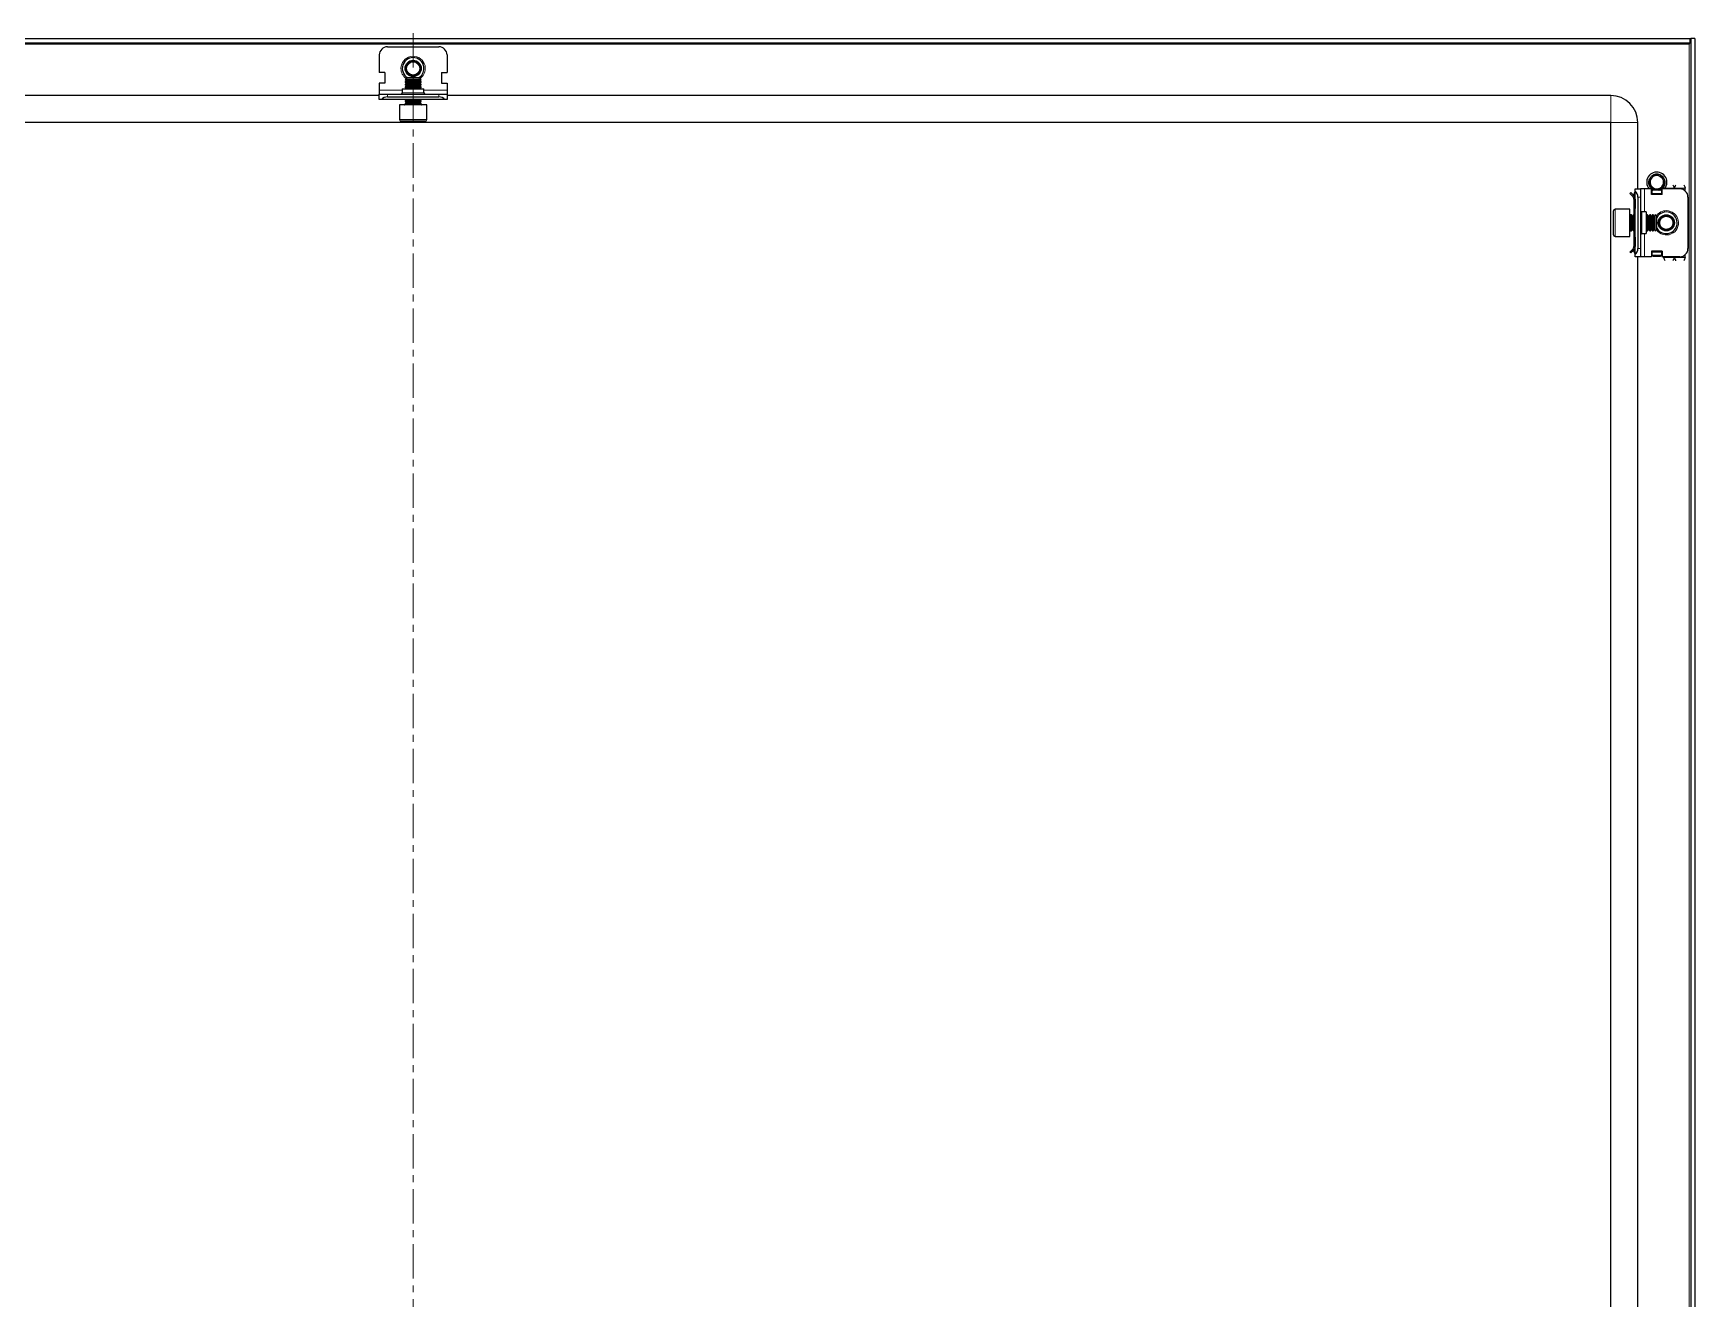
# Model space of a CAD drawing. Header units: millimetres. Extents: x -470 to 1925, y -869 to 1304.
# Drawn here: x 1311 to 1924, y 741 to 1208 of the extents above; entities that cross this region are included whole.
import ezdxf

# ---------------------------------------------------------------- set-up
doc = ezdxf.new("R2010")
doc.units = ezdxf.units.MM
doc.linetypes.add('CENTERX2', pattern=[20.32, 12.7, -2.54, 2.54, -2.54])
doc.layers.add('FORMAT', color=7, linetype='Continuous')

msp = doc.modelspace()

# ---------------------------------------------------------------- linework, layer by layer
at = {"color": 7, "linetype": 'Continuous', "lineweight": 25}
for p, q in [((979.94, 1205.83), (1922.54, 1205.83)), ((979.94, 1204.33), (1922.54, 1204.33)), ((1441.74, 1202.83), (1460.74, 1202.83)), ((1922.38, 1204.33), (1922.14, 1203.73)), ((1922.54, 1204.33), (1922.54, 1205.83)), ((1922.74, 1205.83), (1922.74, -755.17)), ((1924.24, 1205.83), (1922.74, 1205.83)), ((1924.24, 1205.83), (1924.24, -755.17)), ((1438.74, 1199.83), (1438.74, 1193.33)), ((1463.74, 1199.83), (1463.74, 1193.33)), ((1440.74, 1193.33), (1438.74, 1193.33)), ((1440.74, 1193.33), (1440.74, 1189.33)), ((1448.79, 1191.33), (1448.24, 1190.78)), ((1448.24, 1190.78), (1448.24, 1190.72)), ((1454.24, 1190.78), (1448.24, 1190.78)), ((1448.24, 1190.72), (1448.79, 1190.33)), ((1448.71, 1190.72), (1448.24, 1190.72)), ((1448.79, 1190.33), (1448.24, 1189.94)), ((1448.24, 1189.94), (1448.24, 1189.72)), ((1448.71, 1189.94), (1448.24, 1189.94)), ((1448.24, 1189.72), (1448.79, 1189.33)), ((1448.71, 1189.72), (1448.24, 1189.72)), ((1454.24, 1190.72), (1448.71, 1190.72)), ((1454.24, 1189.94), (1448.71, 1189.94)), ((1454.24, 1189.72), (1448.71, 1189.72)), ((1453.68, 1191.33), (1448.79, 1191.33)), ((1449.18, 1190.33), (1448.79, 1190.33)), ((1453.68, 1190.33), (1449.18, 1190.33)), ((1454.24, 1190.78), (1453.68, 1191.33)), ((1453.68, 1190.33), (1454.24, 1190.72)), ((1454.24, 1189.94), (1453.68, 1190.33)), ((1453.68, 1189.33), (1454.24, 1189.72)), ((1454.24, 1190.72), (1454.24, 1190.78)), ((1454.24, 1189.72), (1454.24, 1189.94)), ((1461.74, 1193.33), (1463.74, 1193.33)), ((1461.74, 1193.33), (1461.74, 1189.33)), ((1438.74, 1184.83), (1009.24, 1184.83)), ((1438.74, 1189.33), (1438.74, 1186.83)), ((1440.74, 1189.33), (1438.74, 1189.33)), ((1438.74, 1186.83), (1438.74, 1185.33)), ((1438.74, 1183.33), (1438.74, 1185.33)), ((1438.74, 1185.33), (1441.74, 1185.33)), ((1441.74, 1185.33), (1460.74, 1185.33)), ((1441.74, 1184.33), (1460.74, 1184.33)), ((1447.24, 1187.33), (1447.24, 1185.83)), ((1447.24, 1187.33), (1455.24, 1187.33)), ((1448.79, 1189.33), (1448.24, 1188.94)), ((1448.24, 1188.94), (1448.24, 1188.72)), ((1448.71, 1188.94), (1448.24, 1188.94)), ((1448.24, 1188.72), (1448.79, 1188.33)), ((1448.71, 1188.72), (1448.24, 1188.72)), ((1448.79, 1188.33), (1448.24, 1187.94)), ((1448.24, 1187.94), (1448.24, 1187.72)), ((1448.71, 1187.94), (1448.24, 1187.94)), ((1448.24, 1187.72), (1448.79, 1187.33)), ((1448.71, 1187.72), (1448.24, 1187.72)), ((1454.24, 1188.94), (1448.71, 1188.94)), ((1454.24, 1188.72), (1448.71, 1188.72)), ((1454.24, 1187.94), (1448.71, 1187.94)), ((1454.24, 1187.72), (1448.71, 1187.72)), ((1449.18, 1189.33), (1448.79, 1189.33)), ((1449.18, 1188.33), (1448.79, 1188.33)), ((1453.68, 1189.33), (1449.18, 1189.33)), ((1453.68, 1188.33), (1449.18, 1188.33)), ((1454.24, 1188.94), (1453.68, 1189.33)), ((1453.68, 1188.33), (1454.24, 1188.72)), ((1454.24, 1187.94), (1453.68, 1188.33)), ((1453.68, 1187.33), (1454.24, 1187.72)), ((1454.24, 1188.72), (1454.24, 1188.94)), ((1454.24, 1187.72), (1454.24, 1187.94)), ((1455.24, 1185.83), (1455.24, 1187.33)), ((1460.74, 1185.33), (1463.74, 1185.33)), ((1461.74, 1189.33), (1463.74, 1189.33)), ((1463.74, 1189.33), (1463.74, 1186.83)), ((1463.74, 1186.83), (1463.74, 1185.33)), ((1463.74, 1185.33), (1463.74, 1183.33)), ((1893.24, 1184.83), (1463.74, 1184.83)), ((1439.5, 1183.33), (1438.74, 1183.33)), ((1462.97, 1183.33), (1439.5, 1183.33)), ((1446.24, 1181.33), (1446.24, 1175.93)), ((1456.24, 1181.33), (1446.24, 1181.33)), ((1448.79, 1183.33), (1448.24, 1182.94)), ((1448.24, 1182.94), (1448.24, 1182.72)), ((1448.71, 1182.94), (1448.24, 1182.94)), ((1448.24, 1182.72), (1448.79, 1182.33)), ((1448.71, 1182.72), (1448.24, 1182.72)), ((1448.79, 1182.33), (1448.24, 1181.94)), ((1448.24, 1181.94), (1448.24, 1181.58)), ((1448.71, 1181.94), (1448.24, 1181.94)), ((1454.24, 1182.94), (1448.71, 1182.94)), ((1454.24, 1182.72), (1448.71, 1182.72)), ((1454.24, 1181.94), (1448.71, 1181.94)), ((1449.18, 1182.33), (1448.79, 1182.33)), ((1453.68, 1182.33), (1449.18, 1182.33)), ((1454.24, 1182.94), (1453.68, 1183.33)), ((1453.68, 1182.33), (1454.24, 1182.72)), ((1454.24, 1181.94), (1453.68, 1182.33)), ((1454.24, 1182.72), (1454.24, 1182.94)), ((1454.24, 1181.58), (1454.24, 1181.94)), ((1456.24, 1175.93), (1456.24, 1181.33)), ((1463.74, 1183.33), (1462.97, 1183.33)), ((1893.24, 1174.83), (1009.24, 1174.83)), ((1455.64, 1175.33), (1446.84, 1175.33)), ((1893.24, -724.17), (1893.24, 1174.83)), ((1903.24, 1150.33), (1903.24, 1174.83)), ((1907.24, 1152.92), (1907.27, 1153.18)), ((1907.24, 1152.72), (1907.26, 1152.96)), ((1907.24, 1152.92), (1907.24, 1152.87)), ((1907.25, 1153.13), (1907.25, 1153.08)), ((1907.28, 1153.34), (1907.27, 1153.29)), ((1907.32, 1153.53), (1907.31, 1153.49)), ((1907.32, 1153.53), (1907.4, 1153.77)), ((1907.37, 1153.72), (1907.36, 1153.68)), ((1908.03, 1154.86), (1908, 1154.83)), ((1908.16, 1155), (1908.32, 1155.13)), ((1908.3, 1155.12), (1908.27, 1155.09)), ((1908.62, 1155.35), (1908.82, 1155.47)), ((1908.79, 1155.46), (1908.75, 1155.43)), ((1908.79, 1155.39), (1908.75, 1155.43)), ((1908.79, 1155.46), (1909.02, 1155.54)), ((1908.97, 1155.55), (1908.93, 1155.53)), ((1909.17, 1155.63), (1909.12, 1155.61)), ((1909.36, 1155.7), (1909.31, 1155.68)), ((1909.55, 1155.75), (1909.5, 1155.74)), ((1910.44, 1155.82), (1909.69, 1155.75)), ((1911.93, 1155.31), (1911.89, 1155.33)), ((1912.1, 1155.18), (1912.06, 1155.21)), ((1912.26, 1155.05), (1912.22, 1155.08)), ((1912.4, 1154.91), (1912.37, 1154.94)), ((1912.4, 1154.91), (1912.52, 1154.78)), ((1912.51, 1154.79), (1912.5, 1154.81)), ((1912.53, 1153.7), (1912.7, 1153.29)), ((1900.68, 1148.97), (1900.32, 1148.62)), ((1901.3, 1147.64), (1900.32, 1148.62)), ((1901.65, 1147.99), (1900.68, 1148.97)), ((1901.3, 1147.64), (1901.65, 1147.99)), ((1901.74, 1148.33), (1901.74, 1147.94)), ((1902.03, 1149.04), (1902.24, 1149.24)), ((1902.24, 1150.33), (1904.24, 1150.33)), ((1902.24, 1149.57), (1902.24, 1150.33)), ((1902.24, 1126.09), (1902.24, 1149.57)), ((1903.24, 1147.33), (1903.24, 1128.33)), ((1904.24, 1150.33), (1904.24, 1147.33)), ((1905.74, 1150.33), (1904.24, 1150.33)), ((1904.24, 1147.33), (1904.24, 1128.33)), ((1908.24, 1150.33), (1905.74, 1150.33)), ((1907.24, 1152.72), (1907.24, 1152.67)), ((1907.25, 1152.52), (1907.26, 1152.47)), ((1907.28, 1152.33), (1907.29, 1152.28)), ((1907.32, 1152.15), (1907.33, 1152.1)), ((1907.37, 1151.97), (1907.38, 1151.92)), ((1907.42, 1151.79), (1907.43, 1151.78)), ((1908.01, 1150.82), (1908.04, 1150.79)), ((1908.15, 1150.68), (1908.18, 1150.65)), ((1908.24, 1148.33), (1908.24, 1150.33)), ((1908.49, 1149.51), (1908.24, 1149.66)), ((1912.24, 1148.33), (1908.24, 1148.33)), ((1908.3, 1150.54), (1908.33, 1150.51)), ((1908.46, 1150.42), (1908.5, 1150.39)), ((1908.49, 1149.95), (1908.83, 1150.19)), ((1908.99, 1149.95), (1908.49, 1149.6)), ((1908.49, 1149.6), (1908.49, 1149.95)), ((1908.49, 1148.68), (1908.49, 1149.6)), ((1908.49, 1148.33), (1908.49, 1148.68)), ((1908.63, 1150.3), (1908.67, 1150.27)), ((1908.81, 1150.19), (1908.81, 1150.3)), ((1908.81, 1150.19), (1908.85, 1150.17)), ((1908.99, 1149.95), (1909.39, 1149.95)), ((1909.16, 1150.03), (1909.21, 1150.01)), ((1909.34, 1149.97), (1909.38, 1149.95)), ((1909.52, 1149.92), (1909.56, 1149.91)), ((1910.69, 1149.87), (1910.51, 1149.84)), ((1910.84, 1149.89), (1910.88, 1149.9)), ((1911.08, 1149.95), (1911.49, 1149.95)), ((1911.99, 1149.6), (1911.49, 1149.95)), ((1911.58, 1150.24), (1911.99, 1149.95)), ((1911.99, 1149.95), (1911.99, 1149.6)), ((1911.99, 1149.6), (1911.99, 1148.68)), ((1911.99, 1148.68), (1911.99, 1148.33)), ((1912.24, 1149.66), (1912.04, 1149.54)), ((1912.04, 1149.54), (1912.04, 1148.33)), ((1912.24, 1148.33), (1912.24, 1150.33)), ((1918.74, 1150.33), (1912.24, 1150.33)), ((1912.51, 1150.86), (1912.34, 1150.74)), ((1913.01, 1151.71), (1912.91, 1151.53)), ((1913.02, 1151.71), (1912.92, 1151.53)), ((1913.07, 1151.85), (1913.09, 1151.89)), ((1913.13, 1152.03), (1913.14, 1152.08)), ((1913.23, 1152.63), (1913.17, 1152.32)), ((1913.18, 1152.22), (1913.19, 1152.27)), ((1913.21, 1152.43), (1913.22, 1152.48)), ((1913.23, 1152.63), (1913.24, 1152.68)), ((1913.24, 1152.83), (1913.24, 1152.83)), ((1920.74, 1149.57), (1920.74, 1150.58)), ((1921.74, 1147.33), (1921.74, 1128.33)), ((1894.24, 1133.43), (1894.24, 1142.23)), ((1900.24, 1142.83), (1894.84, 1142.83)), ((1900.24, 1132.83), (1900.24, 1142.83)), ((1900.85, 1140.83), (1900.49, 1140.83)), ((1901.24, 1140.28), (1900.85, 1140.83)), ((1900.85, 1140.36), (1900.85, 1140.83)), ((1901.63, 1140.83), (1901.24, 1140.28)), ((1901.85, 1140.83), (1901.63, 1140.83)), ((1901.63, 1140.36), (1901.63, 1140.83)), ((1901.74, 1146.58), (1902.24, 1146.58)), ((1901.74, 1146.58), (1901.74, 1143.08)), ((1902.24, 1143.08), (1901.74, 1143.08)), ((1901.74, 1143.08), (1901.74, 1140.83)), ((1902.24, 1140.28), (1901.85, 1140.83)), ((1901.85, 1140.36), (1901.85, 1140.83)), ((1902.24, 1146.58), (1902.24, 1143.08)), ((1906.24, 1141.83), (1904.74, 1141.83)), ((1906.24, 1141.83), (1906.24, 1133.83)), ((1906.63, 1140.83), (1906.24, 1140.28)), ((1906.85, 1140.83), (1906.63, 1140.83)), ((1906.63, 1140.36), (1906.63, 1140.83)), ((1907.24, 1140.28), (1906.85, 1140.83)), ((1906.85, 1140.36), (1906.85, 1140.83)), ((1907.63, 1140.83), (1907.24, 1140.28)), ((1907.85, 1140.83), (1907.63, 1140.83)), ((1907.63, 1140.36), (1907.63, 1140.83)), ((1908.24, 1140.28), (1907.85, 1140.83)), ((1907.85, 1140.36), (1907.85, 1140.83)), ((1908.63, 1140.83), (1908.24, 1140.28)), ((1908.85, 1140.83), (1908.63, 1140.83)), ((1908.63, 1140.36), (1908.63, 1140.83)), ((1909.24, 1140.28), (1908.85, 1140.83)), ((1908.85, 1140.36), (1908.85, 1140.83)), ((1909.63, 1140.83), (1909.24, 1140.28)), ((1909.68, 1140.83), (1909.63, 1140.83)), ((1909.63, 1140.36), (1909.63, 1140.83)), ((1910.24, 1140.28), (1909.68, 1140.83)), ((1909.68, 1134.83), (1909.68, 1140.83)), ((1900.49, 1134.83), (1900.85, 1134.83)), ((1900.85, 1134.83), (1900.85, 1140.36)), ((1900.85, 1134.83), (1901.24, 1135.38)), ((1901.24, 1139.89), (1901.24, 1140.28)), ((1901.24, 1135.38), (1901.24, 1139.89)), ((1901.24, 1135.38), (1901.63, 1134.83)), ((1901.63, 1134.83), (1901.63, 1140.36)), ((1901.63, 1134.83), (1901.85, 1134.83)), ((1901.74, 1134.83), (1901.74, 1132.58)), ((1901.85, 1134.83), (1901.85, 1140.36)), ((1901.85, 1134.83), (1902.24, 1135.38)), ((1906.24, 1135.38), (1906.63, 1134.83)), ((1906.63, 1134.83), (1906.63, 1140.36)), ((1906.63, 1134.83), (1906.85, 1134.83)), ((1906.85, 1134.83), (1906.85, 1140.36)), ((1906.85, 1134.83), (1907.24, 1135.38)), ((1907.24, 1139.89), (1907.24, 1140.28)), ((1907.24, 1135.38), (1907.24, 1139.89)), ((1907.24, 1135.38), (1907.63, 1134.83)), ((1907.63, 1134.83), (1907.63, 1140.36)), ((1907.63, 1134.83), (1907.85, 1134.83)), ((1907.85, 1134.83), (1907.85, 1140.36)), ((1907.85, 1134.83), (1908.24, 1135.38)), ((1908.24, 1139.89), (1908.24, 1140.28)), ((1908.24, 1135.38), (1908.24, 1139.89)), ((1908.24, 1135.38), (1908.63, 1134.83)), ((1908.63, 1134.83), (1908.63, 1140.36)), ((1908.63, 1134.83), (1908.85, 1134.83)), ((1908.85, 1134.83), (1908.85, 1140.36)), ((1908.85, 1134.83), (1909.24, 1135.38)), ((1909.24, 1139.89), (1909.24, 1140.28)), ((1909.24, 1135.38), (1909.24, 1139.89)), ((1909.24, 1135.38), (1909.63, 1134.83)), ((1909.63, 1134.83), (1909.63, 1140.36)), ((1909.63, 1134.83), (1909.68, 1134.83)), ((1909.68, 1134.83), (1910.24, 1135.38)), ((1910.24, 1135.38), (1910.24, 1140.28)), ((1894.84, 1132.83), (1900.24, 1132.83)), ((1901.74, 1132.58), (1902.24, 1132.58)), ((1901.74, 1132.58), (1901.74, 1129.08)), ((1901.74, 1129.08), (1902.24, 1129.08)), ((1902.24, 1132.58), (1902.24, 1129.08)), ((1904.24, 1128.33), (1904.24, 1125.33)), ((1904.74, 1133.83), (1906.24, 1133.83)), ((1901.3, 1128.02), (1900.32, 1127.04)), ((1900.68, 1126.69), (1900.32, 1127.04)), ((1901.65, 1127.67), (1900.68, 1126.69)), ((1901.3, 1128.02), (1901.65, 1127.67)), ((1901.74, 1127.33), (1901.74, 1127.79)), ((1902.24, 1126.42), (1902.03, 1126.62)), ((1902.24, 1125.33), (1902.24, 1126.09)), ((1904.24, 1125.33), (1902.24, 1125.33)), ((1903.24, 550.33), (1903.24, 1125.33)), ((1905.74, 1125.33), (1904.24, 1125.33)), ((1908.24, 1125.33), (1905.74, 1125.33)), ((1912.24, 1127.33), (1908.24, 1127.33)), ((1908.24, 1127.33), (1908.24, 1125.33)), ((1908.49, 1126.98), (1908.49, 1127.33)), ((1908.49, 1126.06), (1908.49, 1126.98)), ((1908.49, 1126.06), (1908.99, 1125.71)), ((1908.49, 1125.71), (1908.49, 1126.06)), ((1908.99, 1125.36), (1908.49, 1125.71)), ((1911.49, 1125.71), (1908.99, 1125.71)), ((1908.99, 1125.71), (1908.99, 1125.36)), ((1911.49, 1125.36), (1908.99, 1125.36)), ((1911.49, 1125.71), (1911.99, 1126.06)), ((1911.49, 1125.36), (1911.49, 1125.71)), ((1911.99, 1125.71), (1911.49, 1125.36)), ((1911.99, 1127.33), (1911.99, 1126.98)), ((1911.99, 1126.98), (1911.99, 1126.06)), ((1911.99, 1126.06), (1911.99, 1125.71)), ((1912.04, 1127.33), (1912.04, 1125.45)), ((1912.04, 1125.45), (1912.24, 1125.45)), ((1912.24, 1127.33), (1912.24, 1125.33)), ((1918.74, 1125.33), (1912.24, 1125.33)), ((1912.74, 1125.08), (1912.74, 1125.33)), ((1920.74, 1125.08), (1920.74, 1126.09))]:
    msp.add_line(p, q, dxfattribs=at)
at = {"color": 8, "linetype": 'Continuous', "lineweight": 18}
for p, q in [((980.34, 1203.73), (1922.14, 1203.73)), ((1922.14, 1203.73), (1922.14, -753.07)), ((1438.74, 1186.83), (1447.24, 1186.83)), ((1441.74, 1185.33), (1441.74, 1184.33)), ((1447.24, 1185.83), (1455.24, 1185.83)), ((1455.24, 1186.83), (1463.74, 1186.83)), ((1460.74, 1184.33), (1460.74, 1185.33)), ((1893.24, 1174.83), (1893.24, 1184.83)), ((1448.24, 1181.58), (1452.86, 1181.58)), ((1452.86, 1181.58), (1454.24, 1181.58)), ((1446.24, 1175.93), (1456.24, 1175.93)), ((1893.24, 1174.83), (1903.24, 1174.83)), ((1902.24, 1148.33), (1901.74, 1148.33)), ((1902.24, 1148.83), (1902.03, 1149.04)), ((1904.24, 1147.33), (1903.24, 1147.33)), ((1905.74, 1150.33), (1905.74, 1141.83)), ((1911.99, 1148.68), (1908.49, 1148.68)), ((1913.24, 1150.58), (1916.74, 1150.58)), ((1920.74, 1150.58), (1916.74, 1150.58)), ((1894.84, 1142.83), (1894.84, 1132.83)), ((1900.49, 1140.83), (1900.49, 1136.21)), ((1904.74, 1141.83), (1904.74, 1133.83)), ((1900.49, 1136.21), (1900.49, 1134.83)), ((1903.24, 1128.33), (1904.24, 1128.33)), ((1905.74, 1133.83), (1905.74, 1125.33)), ((1902.24, 1127.33), (1901.74, 1127.33)), ((1902.24, 1126.83), (1902.03, 1126.62)), ((1908.49, 1126.98), (1911.99, 1126.98)), ((1916.74, 1125.08), (1912.74, 1125.08)), ((1920.74, 1125.08), (1916.74, 1125.08))]:
    msp.add_line(p, q, dxfattribs=at)
at = {"color": 7, "linetype": 'Continuous', "lineweight": 25}
for centre, radius in [((1451.24, 1194.83), 3), ((1451.24, 1194.83), 2.76), ((1451.24, 1194.83), 2.45), ((1913.74, 1137.83), 3), ((1913.74, 1137.83), 2.76), ((1913.74, 1137.83), 2.45)]:
    msp.add_circle(centre, radius, dxfattribs=at)
for centre, radius, start, end in [((1441.74, 1199.83), 3, 90, 180), ((1460.74, 1199.83), 3, 0, 90), ((1451.24, 1194.83), 4, 0, 241.04498), ((1451.24, 1194.83), 4, 298.95502, 0), ((1441.74, 1181.33), 3, 90, 138.18969), ((1446.74, 1185.83), 0.5, 270, 0), ((1455.74, 1185.83), 0.5, 180, 270), ((1460.74, 1181.33), 3, 41.81031, 90), ((1893.24, 1174.83), 10, 0, 90), ((1447.99, 1181.58), 0.25, 270, 0), ((1454.49, 1181.58), 0.25, 180, 270), ((1446.84, 1175.93), 0.6, 180, 270), ((1455.64, 1175.93), 0.6, 270, 0), ((1910.24, 1152.83), 3.75, 0, 221.81031), ((1910.24, 1152.83), 2.5, 168.59442, 228.59442), ((1910.24, 1152.83), 2.5, 108.59442, 168.59442), ((1910.24, 1152.83), 2.5, 75.88813, 108.59442), ((1910.24, 1152.83), 3, 59.92857, 86.21929), ((1910.24, 1152.83), 3, 360, 40.74374), ((1910.24, 1152.83), 2.5, 348.59442, 10.51652), ((1902.74, 1148.33), 1, 135, 180), ((1900.24, 1147.33), 3, 360, 48.18969), ((1910.24, 1152.83), 2.5, 228.59442, 288.59442), ((1910.24, 1152.83), 2.5, 288.59442, 348.59442), ((1910.24, 1152.83), 3.75, 318.18969, 0), ((1918.74, 1147.33), 3, 360, 90), ((1894.84, 1142.23), 0.6, 90, 180), ((1900.49, 1141.08), 0.25, 180, 270), ((1904.74, 1142.33), 0.5, 180, 270), ((1913.74, 1137.83), 4, 270, 151.04498), ((1900.49, 1134.58), 0.25, 90, 180), ((1913.74, 1137.83), 4, 208.95502, 270), ((1894.84, 1133.43), 0.6, 180, 270), ((1900.24, 1128.33), 3, 311.81031, 360), ((1904.74, 1133.33), 0.5, 90, 180), ((1918.74, 1128.33), 3, 270, 360), ((1902.74, 1127.33), 1, 180, 225)]:
    msp.add_arc(centre, radius, start, end, dxfattribs=at)
at = {"color": 8, "linetype": 'Continuous', "lineweight": 18}
for centre, start, end in [((1451.24, 1194.83), 305.46217, 180), ((1451.24, 1194.83), 180, 234.53783), ((1913.74, 1137.83), 215.46217, 90), ((1913.74, 1137.83), 90, 144.53783)]:
    msp.add_arc(centre, 4.5, start, end, dxfattribs=at)
at = {"color": 7, "linetype": 'Continuous', "lineweight": 25}
msp.add_open_spline([(1922.14, 1203.73), (1922.17, 1203.81), (1922.24, 1203.97), (1922.34, 1204.16), (1922.44, 1204.3), (1922.51, 1204.32), (1922.54, 1204.33)], degree=3, dxfattribs=at)
for points, knots in [([(1922.74, 1205.83), (1922.73, 1205.65), (1922.7, 1205.29), (1922.62, 1204.91), (1922.54, 1204.72), (1922.54, 1204.71)], [0, 0, 0, 0, 0.48755, 0.97507, 1, 1, 1, 1]), ([(1907.24, 1152.92), (1907.27, 1152.94), (1907.33, 1152.97), (1907.43, 1152.99), (1907.52, 1153), (1907.57, 1152.99), (1907.59, 1152.99)], [0, 0, 0, 0, 0.2937792, 0.5589816, 0.8184942, 1, 1, 1, 1]), ([(1907.46, 1152.9), (1907.45, 1152.9), (1907.4, 1152.91), (1907.32, 1152.9), (1907.27, 1152.88), (1907.24, 1152.87)], [0, 0, 0, 0, 0.236131, 0.613435, 1, 1, 1, 1]), ([(1907.25, 1153.13), (1907.29, 1153.14), (1907.35, 1153.17), (1907.45, 1153.18), (1907.54, 1153.18), (1907.62, 1153.16), (1907.68, 1153.14), (1907.7, 1153.12), (1907.7, 1153.12)], [0, 0, 0, 0, 0.227908, 0.430276, 0.627707, 0.816134, 0.99284, 1, 1, 1, 1]), ([(1907.63, 1153.03), (1907.63, 1153.03), (1907.59, 1153.06), (1907.52, 1153.08), (1907.43, 1153.1), (1907.34, 1153.1), (1907.28, 1153.09), (1907.25, 1153.08)], [0, 0, 0, 0, 0.050156, 0.304513, 0.55888, 0.776903, 1, 1, 1, 1]), ([(1907.72, 1153.15), (1907.69, 1153.17), (1907.64, 1153.21), (1907.55, 1153.25), (1907.46, 1153.28), (1907.36, 1153.29), (1907.3, 1153.29), (1907.27, 1153.29)], [0, 0, 0, 0, 0.19243, 0.403622, 0.614801, 0.805152, 1, 1, 1, 1]), ([(1907.28, 1153.34), (1907.32, 1153.34), (1907.38, 1153.36), (1907.48, 1153.36), (1907.57, 1153.35), (1907.64, 1153.32), (1907.71, 1153.28), (1907.74, 1153.25), (1907.76, 1153.23)], [0, 0, 0, 0, 0.205811, 0.38496, 0.558827, 0.724121, 0.878934, 1, 1, 1, 1]), ([(1907.74, 1153.28), (1907.72, 1153.3), (1907.68, 1153.35), (1907.6, 1153.41), (1907.51, 1153.45), (1907.41, 1153.48), (1907.35, 1153.49), (1907.31, 1153.49)], [0, 0, 0, 0, 0.183111, 0.381533, 0.579913, 0.787111, 1, 1, 1, 1]), ([(1907.32, 1153.53), (1907.36, 1153.54), (1907.42, 1153.55), (1907.52, 1153.53), (1907.6, 1153.51), (1907.67, 1153.47), (1907.73, 1153.42), (1907.76, 1153.38), (1907.77, 1153.36)], [0, 0, 0, 0, 0.207037, 0.38272, 0.55212, 0.712365, 0.86221, 1, 1, 1, 1]), ([(1907.78, 1153.37), (1907.77, 1153.39), (1907.75, 1153.43), (1907.69, 1153.5), (1907.62, 1153.57), (1907.54, 1153.62), (1907.45, 1153.66), (1907.39, 1153.67), (1907.36, 1153.68)], [0, 0, 0, 0, 0.112687, 0.266978, 0.464332, 0.661607, 0.829157, 1, 1, 1, 1]), ([(1907.37, 1153.66), (1907.37, 1153.68), (1907.39, 1153.8), (1907.44, 1153.9), (1907.48, 1153.98)], [0, 0, 0, 0, 0.218168, 1, 1, 1, 1]), ([(1907.37, 1153.72), (1907.4, 1153.72), (1907.46, 1153.72), (1907.55, 1153.7), (1907.62, 1153.66), (1907.68, 1153.61), (1907.74, 1153.56), (1907.77, 1153.49), (1907.8, 1153.45), (1907.8, 1153.42), (1907.8, 1153.42)], [0, 0, 0, 0, 0.159812, 0.318711, 0.470648, 0.614013, 0.748131, 0.873387, 0.991083, 1, 1, 1, 1]), ([(1907.79, 1153.32), (1907.78, 1153.3), (1907.76, 1153.22), (1907.71, 1153.12), (1907.64, 1153.03), (1907.57, 1152.97), (1907.5, 1152.92), (1907.45, 1152.89), (1907.41, 1152.87), (1907.4, 1152.87)], [0, 0, 0, 0, 0.1251657, 0.3367685, 0.4886747, 0.6403706, 0.7919615, 0.9435026, 1, 1, 1, 1]), ([(1907.4, 1152.87), (1907.41, 1152.8), (1907.42, 1152.4), (1907.6, 1151.73), (1907.97, 1151.26), (1908.14, 1151.03)], [0, 0, 0, 0, 0.108003, 0.585763, 1, 1, 1, 1]), ([(1908.78, 1155.38), (1908.7, 1155.33), (1908.35, 1155.1), (1907.86, 1154.6), (1907.64, 1154.04), (1907.54, 1153.8)], [0, 0, 0, 0, 0.128781, 0.613629, 1, 1, 1, 1]), ([(1907.54, 1153.8), (1907.54, 1153.8), (1907.57, 1153.79), (1907.62, 1153.76), (1907.69, 1153.71), (1907.73, 1153.66), (1907.77, 1153.58), (1907.8, 1153.48), (1907.8, 1153.38), (1907.79, 1153.33), (1907.79, 1153.32)], [0, 0, 0, 0, 0.022761, 0.192243, 0.346896, 0.477535, 0.588677, 0.783334, 0.968624, 1, 1, 1, 1]), ([(1907.81, 1153.4), (1907.8, 1153.43), (1907.79, 1153.49), (1907.75, 1153.58), (1907.7, 1153.65), (1907.64, 1153.72), (1907.59, 1153.77), (1907.55, 1153.79), (1907.54, 1153.8)], [0, 0, 0, 0, 0.182737, 0.363423, 0.543947, 0.724373, 0.904747, 1, 1, 1, 1]), ([(1909.44, 1155.2), (1909.43, 1155.2), (1909.38, 1155.18), (1909.3, 1155.17), (1909.21, 1155.17), (1909.12, 1155.18), (1909.03, 1155.21), (1908.95, 1155.24), (1908.87, 1155.29), (1908.81, 1155.34), (1908.79, 1155.37), (1908.78, 1155.38)], [0, 0, 0, 0, 0.04296, 0.1733, 0.274263, 0.401081, 0.527716, 0.654259, 0.780759, 0.936852, 1, 1, 1, 1]), ([(1908.79, 1155.46), (1908.82, 1155.44), (1908.88, 1155.4), (1908.95, 1155.33), (1908.99, 1155.27), (1909.01, 1155.23), (1909.01, 1155.22)], [0, 0, 0, 0, 0.319514, 0.608493, 0.891527, 1, 1, 1, 1]), ([(1909.08, 1155.19), (1909.08, 1155.19), (1909.08, 1155.23), (1909.07, 1155.3), (1909.04, 1155.39), (1908.99, 1155.47), (1908.95, 1155.51), (1908.93, 1155.53)], [0, 0, 0, 0, 0.00279, 0.269575, 0.536371, 0.765499, 1, 1, 1, 1]), ([(1908.97, 1155.55), (1909, 1155.53), (1909.06, 1155.49), (1909.12, 1155.41), (1909.16, 1155.33), (1909.19, 1155.25), (1909.19, 1155.2), (1909.19, 1155.17)], [0, 0, 0, 0, 0.234253, 0.442787, 0.646465, 0.841043, 1, 1, 1, 1]), ([(1909.23, 1155.17), (1909.23, 1155.2), (1909.24, 1155.26), (1909.23, 1155.36), (1909.21, 1155.45), (1909.17, 1155.54), (1909.14, 1155.59), (1909.12, 1155.61)], [0, 0, 0, 0, 0.181695, 0.396783, 0.61186, 0.803681, 1, 1, 1, 1]), ([(1909.17, 1155.63), (1909.19, 1155.61), (1909.24, 1155.56), (1909.29, 1155.48), (1909.32, 1155.39), (1909.34, 1155.31), (1909.34, 1155.24), (1909.33, 1155.19), (1909.33, 1155.18)], [0, 0, 0, 0, 0.208724, 0.39105, 0.568219, 0.73683, 0.894853, 1, 1, 1, 1]), ([(1909.35, 1155.18), (1909.35, 1155.19), (1909.37, 1155.23), (1909.38, 1155.3), (1909.39, 1155.4), (1909.38, 1155.5), (1909.36, 1155.6), (1909.33, 1155.65), (1909.31, 1155.68)], [0, 0, 0, 0, 0.043388, 0.23288, 0.422274, 0.611632, 0.803279, 1, 1, 1, 1]), ([(1909.36, 1155.7), (1909.38, 1155.67), (1909.42, 1155.62), (1909.46, 1155.53), (1909.48, 1155.45), (1909.48, 1155.36), (1909.47, 1155.29), (1909.45, 1155.23), (1909.44, 1155.21), (1909.43, 1155.2)], [0, 0, 0, 0, 0.198483, 0.367712, 0.531083, 0.685778, 0.830503, 0.965152, 1, 1, 1, 1]), ([(1909.69, 1155.75), (1909.7, 1155.74), (1909.72, 1155.69), (1909.74, 1155.62), (1909.74, 1155.53), (1909.72, 1155.46), (1909.68, 1155.38), (1909.62, 1155.3), (1909.53, 1155.23), (1909.47, 1155.21), (1909.44, 1155.2)], [0, 0, 0, 0, 0.098631, 0.238541, 0.378532, 0.49895, 0.601027, 0.777401, 0.9101, 1, 1, 1, 1]), ([(1909.46, 1155.22), (1909.47, 1155.24), (1909.5, 1155.29), (1909.53, 1155.38), (1909.55, 1155.48), (1909.55, 1155.6), (1909.52, 1155.69), (1909.5, 1155.74)], [0, 0, 0, 0, 0.13286, 0.29106, 0.491007, 0.69089, 1, 1, 1, 1]), ([(1909.55, 1155.75), (1909.56, 1155.72), (1909.59, 1155.67), (1909.62, 1155.59), (1909.62, 1155.5), (1909.62, 1155.43), (1909.59, 1155.33), (1909.55, 1155.27), (1909.52, 1155.24)], [0, 0, 0, 0, 0.16279, 0.324686, 0.479688, 0.626058, 0.76302, 1, 1, 1, 1]), ([(1909.54, 1155.25), (1909.55, 1155.25), (1909.58, 1155.28), (1909.61, 1155.34), (1909.65, 1155.42), (1909.69, 1155.51), (1909.7, 1155.6), (1909.7, 1155.69), (1909.69, 1155.73), (1909.69, 1155.75)], [0, 0, 0, 0, 0.036757, 0.196192, 0.355485, 0.51469, 0.719746, 0.882005, 1, 1, 1, 1]), ([(1910.85, 1155.25), (1911.13, 1155.2), (1911.43, 1155.15), (1911.7, 1155.02), (1911.7, 1155.02)], [0, 0, 0, 0, 0.965671, 1, 1, 1, 1]), ([(1910.85, 1155.25), (1910.94, 1155.22), (1911.08, 1155.16), (1911.21, 1155.09), (1911.25, 1155.06)], [0, 0, 0, 0, 0.681733, 1, 1, 1, 1]), ([(1911.25, 1155.06), (1911.32, 1155.03), (1911.64, 1154.87), (1912.15, 1154.45), (1912.4, 1153.95), (1912.53, 1153.7)], [0, 0, 0, 0, 0.130652, 0.560007, 1, 1, 1, 1]), ([(1911.7, 1155.02), (1911.7, 1155.03), (1911.69, 1155.08), (1911.68, 1155.15), (1911.68, 1155.24), (1911.7, 1155.34), (1911.73, 1155.4), (1911.74, 1155.43)], [0, 0, 0, 0, 0.113604, 0.31095, 0.508229, 0.75166, 1, 1, 1, 1]), ([(1911.76, 1155.42), (1911.76, 1155.38), (1911.76, 1155.31), (1911.73, 1155.21), (1911.71, 1155.15), (1911.69, 1155.13), (1911.69, 1155.13)], [0, 0, 0, 0, 0.3571393, 0.6809788, 0.9981828, 1, 1, 1, 1]), ([(1911.7, 1155.04), (1911.72, 1155.06), (1911.77, 1155.1), (1911.82, 1155.17), (1911.87, 1155.25), (1911.88, 1155.3), (1911.89, 1155.33)], [0, 0, 0, 0, 0.228254, 0.510351, 0.752319, 1, 1, 1, 1]), ([(1912.31, 1154.61), (1912.29, 1154.61), (1912.25, 1154.6), (1912.16, 1154.59), (1912.06, 1154.6), (1911.97, 1154.64), (1911.89, 1154.69), (1911.81, 1154.78), (1911.74, 1154.89), (1911.72, 1154.98), (1911.7, 1155.02)], [0, 0, 0, 0, 0.073646, 0.169563, 0.351373, 0.438893, 0.519676, 0.682906, 0.8512, 1, 1, 1, 1]), ([(1911.93, 1155.31), (1911.93, 1155.27), (1911.92, 1155.2), (1911.89, 1155.11), (1911.84, 1155.03), (1911.79, 1154.97), (1911.75, 1154.94), (1911.73, 1154.93)], [0, 0, 0, 0, 0.240212, 0.454711, 0.664287, 0.864517, 1, 1, 1, 1]), ([(1911.75, 1154.89), (1911.77, 1154.9), (1911.83, 1154.93), (1911.91, 1154.99), (1911.97, 1155.05), (1912.03, 1155.13), (1912.05, 1155.19), (1912.06, 1155.21)], [0, 0, 0, 0, 0.172104, 0.391099, 0.610089, 0.802801, 1, 1, 1, 1]), ([(1912.1, 1155.18), (1912.09, 1155.15), (1912.08, 1155.08), (1912.03, 1154.99), (1911.98, 1154.92), (1911.92, 1154.87), (1911.86, 1154.83), (1911.81, 1154.82), (1911.79, 1154.81)], [0, 0, 0, 0, 0.209239, 0.392702, 0.571062, 0.740844, 0.899958, 1, 1, 1, 1]), ([(1911.81, 1154.79), (1911.82, 1154.79), (1911.86, 1154.8), (1911.94, 1154.82), (1912.03, 1154.87), (1912.1, 1154.93), (1912.17, 1155), (1912.2, 1155.05), (1912.22, 1155.08)], [0, 0, 0, 0, 0.0505002, 0.2411237, 0.4316534, 0.6221537, 0.8086921, 1, 1, 1, 1]), ([(1912.26, 1155.05), (1912.24, 1155.02), (1912.22, 1154.95), (1912.17, 1154.88), (1912.11, 1154.81), (1912.04, 1154.77), (1911.96, 1154.74), (1911.91, 1154.72), (1911.88, 1154.72), (1911.87, 1154.72)], [0, 0, 0, 0, 0.198035, 0.367663, 0.531495, 0.686664, 0.831818, 0.981917, 1, 1, 1, 1]), ([(1911.89, 1154.71), (1911.89, 1154.71), (1911.92, 1154.71), (1911.99, 1154.72), (1912.08, 1154.74), (1912.16, 1154.77), (1912.23, 1154.81), (1912.31, 1154.87), (1912.35, 1154.92), (1912.37, 1154.94)], [0, 0, 0, 0, 0.018281, 0.175639, 0.332896, 0.490097, 0.647274, 0.821632, 1, 1, 1, 1]), ([(1912.4, 1154.91), (1912.39, 1154.89), (1912.36, 1154.83), (1912.3, 1154.77), (1912.23, 1154.72), (1912.16, 1154.68), (1912.08, 1154.66), (1912.01, 1154.65), (1911.96, 1154.66), (1911.93, 1154.67)], [0, 0, 0, 0, 0.159446, 0.318034, 0.469983, 0.61348, 0.747649, 0.872856, 1, 1, 1, 1]), ([(1911.95, 1154.66), (1911.98, 1154.65), (1912.04, 1154.64), (1912.12, 1154.64), (1912.2, 1154.65), (1912.28, 1154.67), (1912.39, 1154.72), (1912.46, 1154.77), (1912.5, 1154.81)], [0, 0, 0, 0, 0.1494074, 0.2785629, 0.4076606, 0.5367225, 0.7270454, 1, 1, 1, 1]), ([(1912.51, 1154.79), (1912.5, 1154.76), (1912.46, 1154.72), (1912.4, 1154.66), (1912.35, 1154.63), (1912.31, 1154.61), (1912.31, 1154.61)], [0, 0, 0, 0, 0.315056, 0.630194, 0.945514, 1, 1, 1, 1]), ([(1912.31, 1154.61), (1912.33, 1154.59), (1912.58, 1154.37), (1912.92, 1153.91), (1913.17, 1153.3), (1913.22, 1152.95), (1913.24, 1152.83)], [0, 0, 0, 0, 0.050685, 0.485619, 0.826643, 1, 1, 1, 1]), ([(1912.75, 1152.5), (1912.75, 1152.61), (1912.77, 1152.87), (1912.72, 1153.13), (1912.7, 1153.29)], [0, 0, 0, 0, 0.4085207, 1, 1, 1, 1]), ([(1901.74, 1146.58), (1901.72, 1146.77), (1901.69, 1147.06), (1901.5, 1147.41), (1901.37, 1147.56), (1901.3, 1147.64)], [0, 0, 0, 0, 0.485042, 0.738404, 1, 1, 1, 1]), ([(1902.24, 1146.58), (1902.21, 1146.82), (1902.16, 1147.31), (1901.87, 1147.76), (1901.68, 1147.97), (1901.65, 1147.99)], [0, 0, 0, 0, 0.461863, 0.923726, 1, 1, 1, 1]), ([(1908.01, 1150.82), (1907.89, 1150.97), (1907.61, 1151.32), (1907.32, 1151.98), (1907.27, 1152.49), (1907.24, 1152.74)], [0, 0, 0, 0, 0.274163, 0.639603, 1, 1, 1, 1]), ([(1907.35, 1152.09), (1907.33, 1152.13), (1907.27, 1152.28), (1907.26, 1152.44), (1907.25, 1152.56)], [0, 0, 0, 0, 0.28291, 1, 1, 1, 1]), ([(1907.55, 1151.53), (1907.53, 1151.56), (1907.44, 1151.7), (1907.39, 1151.86), (1907.36, 1151.99)], [0, 0, 0, 0, 0.192577, 1, 1, 1, 1]), ([(1907.93, 1150.95), (1907.89, 1150.99), (1907.75, 1151.12), (1907.66, 1151.3), (1907.59, 1151.42)], [0, 0, 0, 0, 0.288707, 1, 1, 1, 1]), ([(1908.01, 1150.82), (1908.03, 1150.84), (1908.06, 1150.89), (1908.13, 1150.95), (1908.2, 1150.99), (1908.27, 1151.02), (1908.34, 1151.04), (1908.41, 1151.04), (1908.44, 1151.03), (1908.46, 1151.02)], [0, 0, 0, 0, 0.169226, 0.337427, 0.497935, 0.649179, 0.790582, 0.922688, 1, 1, 1, 1]), ([(1908.51, 1150.98), (1908.5, 1150.99), (1908.43, 1150.99), (1908.33, 1150.97), (1908.22, 1150.93), (1908.13, 1150.87), (1908.07, 1150.82), (1908.04, 1150.79)], [0, 0, 0, 0, 0.046579, 0.3626876, 0.5517357, 0.7407531, 1, 1, 1, 1]), ([(1908.14, 1151.03), (1908.14, 1151.04), (1908.17, 1151.05), (1908.22, 1151.07), (1908.31, 1151.08), (1908.41, 1151.06), (1908.52, 1151.01), (1908.57, 1150.97), (1908.59, 1150.96)], [0, 0, 0, 0, 0.045866, 0.230744, 0.387461, 0.658246, 0.861978, 1, 1, 1, 1]), ([(1908.5, 1151.02), (1908.47, 1151.03), (1908.41, 1151.05), (1908.32, 1151.06), (1908.22, 1151.05), (1908.17, 1151.04), (1908.14, 1151.03)], [0, 0, 0, 0, 0.251795, 0.502165, 0.752314, 1, 1, 1, 1]), ([(1908.15, 1150.68), (1908.16, 1150.71), (1908.19, 1150.77), (1908.25, 1150.84), (1908.31, 1150.9), (1908.39, 1150.94), (1908.45, 1150.96), (1908.5, 1150.96), (1908.52, 1150.96)], [0, 0, 0, 0, 0.2116593, 0.3903606, 0.5623524, 0.7248192, 0.8766961, 1, 1, 1, 1]), ([(1908.63, 1150.91), (1908.62, 1150.91), (1908.57, 1150.91), (1908.5, 1150.89), (1908.4, 1150.85), (1908.32, 1150.8), (1908.24, 1150.73), (1908.2, 1150.68), (1908.18, 1150.65)], [0, 0, 0, 0, 0.05388, 0.236051, 0.418115, 0.600136, 0.797238, 1, 1, 1, 1]), ([(1908.3, 1150.54), (1908.31, 1150.58), (1908.33, 1150.64), (1908.38, 1150.73), (1908.43, 1150.79), (1908.5, 1150.84), (1908.57, 1150.88), (1908.62, 1150.89), (1908.64, 1150.89)], [0, 0, 0, 0, 0.2034846, 0.3799708, 0.5510085, 0.7134265, 0.8654989, 1, 1, 1, 1]), ([(1908.7, 1150.82), (1908.7, 1150.82), (1908.66, 1150.82), (1908.6, 1150.79), (1908.51, 1150.73), (1908.44, 1150.67), (1908.38, 1150.6), (1908.35, 1150.54), (1908.33, 1150.51)], [0, 0, 0, 0, 0.002693, 0.20821, 0.413641, 0.619057, 0.807274, 1, 1, 1, 1]), ([(1908.46, 1150.42), (1908.47, 1150.45), (1908.48, 1150.52), (1908.52, 1150.61), (1908.57, 1150.68), (1908.63, 1150.74), (1908.68, 1150.78), (1908.71, 1150.79), (1908.71, 1150.8)], [0, 0, 0, 0, 0.222831, 0.420099, 0.612409, 0.79585, 0.967895, 1, 1, 1, 1]), ([(1908.76, 1150.7), (1908.74, 1150.69), (1908.7, 1150.67), (1908.64, 1150.62), (1908.58, 1150.55), (1908.53, 1150.47), (1908.51, 1150.41), (1908.5, 1150.39)], [0, 0, 0, 0, 0.084965, 0.329338, 0.573716, 0.784411, 1, 1, 1, 1]), ([(1908.59, 1150.96), (1908.59, 1150.95), (1908.63, 1150.91), (1908.68, 1150.85), (1908.73, 1150.77), (1908.76, 1150.68), (1908.79, 1150.59), (1908.79, 1150.54), (1908.79, 1150.51)], [0, 0, 0, 0, 0.066273, 0.267344, 0.4230955, 0.6187345, 0.8140891, 1, 1, 1, 1]), ([(1908.63, 1150.3), (1908.63, 1150.33), (1908.64, 1150.4), (1908.67, 1150.5), (1908.71, 1150.58), (1908.75, 1150.63), (1908.77, 1150.65), (1908.77, 1150.65)], [0, 0, 0, 0, 0.275174, 0.522846, 0.765225, 0.99702, 1, 1, 1, 1]), ([(1908.79, 1150.51), (1908.77, 1150.49), (1908.73, 1150.44), (1908.69, 1150.36), (1908.68, 1150.3), (1908.67, 1150.27)], [0, 0, 0, 0, 0.351509, 0.671861, 1, 1, 1, 1]), ([(1908.79, 1150.51), (1908.85, 1150.48), (1909.18, 1150.3), (1909.85, 1150.12), (1910.47, 1150.16), (1910.77, 1150.23), (1910.77, 1150.23)], [0, 0, 0, 0, 0.102158, 0.551599, 0.99962, 1, 1, 1, 1]), ([(1908.87, 1150.49), (1908.87, 1150.48), (1908.87, 1150.45), (1908.86, 1150.38), (1908.84, 1150.29), (1908.81, 1150.23), (1908.79, 1150.2)], [0, 0, 0, 0, 0.058255, 0.305509, 0.64716, 1, 1, 1, 1]), ([(1910.84, 1149.89), (1910.81, 1149.88), (1910.49, 1149.82), (1909.85, 1149.81), (1909.19, 1150), (1908.86, 1150.17), (1908.79, 1150.2)], [0, 0, 0, 0, 0.044285, 0.46488, 0.894202, 1, 1, 1, 1]), ([(1909.72, 1149.89), (1909.68, 1149.89), (1909.53, 1149.9), (1909.4, 1149.95), (1909.31, 1149.98)], [0, 0, 0, 0, 0.317385, 1, 1, 1, 1]), ([(1910.41, 1149.86), (1910.34, 1149.85), (1910.17, 1149.82), (1910, 1149.84), (1909.9, 1149.85)], [0, 0, 0, 0, 0.399625, 1, 1, 1, 1]), ([(1910.77, 1150.23), (1910.78, 1150.24), (1910.8, 1150.29), (1910.86, 1150.37), (1910.95, 1150.43), (1911.01, 1150.45), (1911.04, 1150.46)], [0, 0, 0, 0, 0.153621, 0.528305, 0.811762, 1, 1, 1, 1]), ([(1910.91, 1150.4), (1910.89, 1150.38), (1910.84, 1150.34), (1910.8, 1150.28), (1910.78, 1150.24), (1910.77, 1150.23)], [0, 0, 0, 0, 0.4133204, 0.8335068, 1, 1, 1, 1]), ([(1910.84, 1149.89), (1910.83, 1149.92), (1910.8, 1149.97), (1910.79, 1150.05), (1910.78, 1150.14), (1910.8, 1150.21), (1910.83, 1150.3), (1910.88, 1150.36), (1910.91, 1150.39)], [0, 0, 0, 0, 0.1625787, 0.3241601, 0.4782157, 0.6233718, 0.7592045, 1, 1, 1, 1]), ([(1910.95, 1150.39), (1910.95, 1150.39), (1910.91, 1150.35), (1910.88, 1150.26), (1910.86, 1150.15), (1910.85, 1150.06), (1910.86, 1149.98), (1910.87, 1149.93), (1910.88, 1149.9)], [0, 0, 0, 0, 0.001313, 0.309582, 0.493731, 0.677835, 0.837663, 1, 1, 1, 1]), ([(1911.02, 1149.93), (1911, 1149.96), (1910.97, 1150.02), (1910.94, 1150.11), (1910.92, 1150.19), (1910.93, 1150.27), (1910.95, 1150.35), (1910.97, 1150.4), (1910.99, 1150.43), (1911, 1150.44)], [0, 0, 0, 0, 0.195461, 0.359649, 0.517607, 0.666788, 0.806268, 0.936243, 1, 1, 1, 1]), ([(1911.06, 1150.45), (1911.05, 1150.42), (1911.03, 1150.37), (1911.01, 1150.28), (1911.01, 1150.19), (1911.02, 1150.08), (1911.05, 1150), (1911.07, 1149.95)], [0, 0, 0, 0, 0.147065, 0.321231, 0.495346, 0.669443, 1, 1, 1, 1]), ([(1911.02, 1149.93), (1911.03, 1149.94), (1911.05, 1149.94), (1911.06, 1149.95), (1911.07, 1149.95)], [0, 0, 0, 0, 0.4789775, 1, 1, 1, 1]), ([(1911.04, 1150.46), (1911.05, 1150.46), (1911.1, 1150.48), (1911.18, 1150.49), (1911.27, 1150.49), (1911.34, 1150.48), (1911.39, 1150.47), (1911.4, 1150.47)], [0, 0, 0, 0, 0.099011, 0.388276, 0.61301, 0.895384, 1, 1, 1, 1]), ([(1911.22, 1149.99), (1911.19, 1150.02), (1911.15, 1150.07), (1911.1, 1150.16), (1911.08, 1150.24), (1911.07, 1150.32), (1911.07, 1150.39), (1911.08, 1150.43), (1911.09, 1150.45)], [0, 0, 0, 0, 0.213002, 0.396975, 0.575181, 0.744364, 0.902779, 1, 1, 1, 1]), ([(1911.19, 1150.49), (1911.19, 1150.49), (1911.17, 1150.45), (1911.16, 1150.38), (1911.16, 1150.28), (1911.18, 1150.18), (1911.21, 1150.09), (1911.25, 1150.04), (1911.26, 1150.01)], [0, 0, 0, 0, 0.019058, 0.219488, 0.419831, 0.620151, 0.807785, 1, 1, 1, 1]), ([(1911.41, 1150.07), (1911.38, 1150.09), (1911.33, 1150.14), (1911.27, 1150.22), (1911.23, 1150.3), (1911.21, 1150.38), (1911.21, 1150.45), (1911.21, 1150.48), (1911.22, 1150.49)], [0, 0, 0, 0, 0.218347, 0.41099, 0.598711, 0.777744, 0.945667, 1, 1, 1, 1]), ([(1911.41, 1150.07), (1911.39, 1150.06), (1911.33, 1150.03), (1911.26, 1150.02), (1911.22, 1150.01)], [0, 0, 0, 0, 0.301025, 1, 1, 1, 1]), ([(1911.22, 1149.99), (1911.22, 1150), (1911.24, 1150), (1911.25, 1150.01), (1911.26, 1150.01)], [0, 0, 0, 0, 0.4765794, 1, 1, 1, 1]), ([(1911.32, 1150.48), (1911.32, 1150.47), (1911.31, 1150.41), (1911.33, 1150.33), (1911.36, 1150.24), (1911.4, 1150.16), (1911.44, 1150.11), (1911.45, 1150.09)], [0, 0, 0, 0, 0.114393, 0.350182, 0.585971, 0.790611, 1, 1, 1, 1]), ([(1911.6, 1150.16), (1911.57, 1150.18), (1911.51, 1150.22), (1911.44, 1150.29), (1911.4, 1150.37), (1911.37, 1150.43), (1911.37, 1150.47), (1911.36, 1150.48)], [0, 0, 0, 0, 0.260762, 0.494805, 0.723794, 0.94279, 1, 1, 1, 1]), ([(1911.4, 1150.47), (1911.46, 1150.51), (1911.78, 1150.69), (1912.28, 1151.16), (1912.59, 1151.74), (1912.67, 1152.08), (1912.69, 1152.14)], [0, 0, 0, 0, 0.104785, 0.513079, 0.918136, 1, 1, 1, 1]), ([(1911.41, 1150.07), (1911.42, 1150.07), (1911.43, 1150.08), (1911.45, 1150.08), (1911.45, 1150.09)], [0, 0, 0, 0, 0.4764859, 1, 1, 1, 1]), ([(1911.42, 1150.51), (1911.43, 1150.51), (1911.47, 1150.5), (1911.54, 1150.47), (1911.61, 1150.42), (1911.7, 1150.35), (1911.74, 1150.28), (1911.76, 1150.25)], [0, 0, 0, 0, 0.084477, 0.253367, 0.470159, 0.686909, 1, 1, 1, 1]), ([(1911.48, 1150.46), (1911.49, 1150.44), (1911.5, 1150.39), (1911.53, 1150.32), (1911.58, 1150.24), (1911.62, 1150.2), (1911.64, 1150.18)], [0, 0, 0, 0, 0.154183, 0.462567, 0.728091, 1, 1, 1, 1]), ([(1911.78, 1150.25), (1911.74, 1150.27), (1911.68, 1150.31), (1911.61, 1150.38), (1911.58, 1150.43), (1911.56, 1150.45)], [0, 0, 0, 0, 0.362858, 0.693435, 1, 1, 1, 1]), ([(1911.6, 1150.16), (1911.6, 1150.16), (1911.62, 1150.17), (1911.63, 1150.17), (1911.64, 1150.18)], [0, 0, 0, 0, 0.477867, 1, 1, 1, 1]), ([(1913.07, 1151.85), (1912.87, 1151.43), (1912.55, 1150.78), (1911.96, 1150.38), (1911.76, 1150.25)], [0, 0, 0, 0, 0.657042, 1, 1, 1, 1]), ([(1911.94, 1150.36), (1911.93, 1150.35), (1911.88, 1150.32), (1911.83, 1150.3), (1911.78, 1150.28)], [0, 0, 0, 0, 0.230751, 1, 1, 1, 1]), ([(1911.78, 1150.25), (1911.78, 1150.26), (1911.8, 1150.27), (1911.81, 1150.28), (1911.82, 1150.28)], [0, 0, 0, 0, 0.480194, 1, 1, 1, 1]), ([(1911.94, 1150.36), (1911.95, 1150.37), (1911.96, 1150.38), (1911.98, 1150.39), (1911.98, 1150.39)], [0, 0, 0, 0, 0.482687, 1, 1, 1, 1]), ([(1912.87, 1151.44), (1912.84, 1151.37), (1912.7, 1151.03), (1912.39, 1150.71), (1912.11, 1150.49), (1912.07, 1150.45)], [0, 0, 0, 0, 0.17549, 0.867074, 1, 1, 1, 1]), ([(1912.1, 1150.48), (1912.11, 1150.48), (1912.12, 1150.49), (1912.13, 1150.5), (1912.14, 1150.51)], [0, 0, 0, 0, 0.484546, 1, 1, 1, 1]), ([(1912.79, 1151.31), (1912.77, 1151.26), (1912.67, 1150.96), (1912.42, 1150.75), (1912.22, 1150.57)], [0, 0, 0, 0, 0.171865, 1, 1, 1, 1]), ([(1912.25, 1150.6), (1912.25, 1150.61), (1912.26, 1150.62), (1912.27, 1150.63), (1912.28, 1150.63)], [0, 0, 0, 0, 0.485158, 1, 1, 1, 1]), ([(1912.38, 1150.73), (1912.39, 1150.73), (1912.4, 1150.75), (1912.41, 1150.76), (1912.41, 1150.76)], [0, 0, 0, 0, 0.4842322, 1, 1, 1, 1]), ([(1912.51, 1150.86), (1912.51, 1150.87), (1912.53, 1150.89), (1912.54, 1150.91), (1912.55, 1150.92)], [0, 0, 0, 0, 0.296796, 1, 1, 1, 1]), ([(1912.68, 1152.37), (1912.69, 1152.39), (1912.7, 1152.47), (1912.75, 1152.56), (1912.81, 1152.64), (1912.87, 1152.69), (1912.93, 1152.74), (1913.01, 1152.79), (1913.09, 1152.81), (1913.17, 1152.83), (1913.22, 1152.83), (1913.24, 1152.83)], [0, 0, 0, 0, 0.1059434, 0.2745803, 0.3679103, 0.4612011, 0.5544638, 0.6830845, 0.811678, 0.9051408, 1, 1, 1, 1]), ([(1912.69, 1152.14), (1912.68, 1152.18), (1912.67, 1152.24), (1912.68, 1152.31), (1912.69, 1152.34)], [0, 0, 0, 0, 0.544473, 1, 1, 1, 1]), ([(1913.13, 1152.03), (1913.1, 1152.03), (1913.04, 1152.03), (1912.95, 1152.04), (1912.87, 1152.07), (1912.81, 1152.12), (1912.75, 1152.17), (1912.71, 1152.22), (1912.69, 1152.26), (1912.68, 1152.28)], [0, 0, 0, 0, 0.165667, 0.330522, 0.488809, 0.638525, 0.778629, 0.909213, 1, 1, 1, 1]), ([(1913.07, 1151.85), (1913.05, 1151.85), (1912.99, 1151.86), (1912.91, 1151.89), (1912.84, 1151.93), (1912.78, 1151.99), (1912.74, 1152.05), (1912.7, 1152.11), (1912.68, 1152.16), (1912.68, 1152.2), (1912.68, 1152.21)], [0, 0, 0, 0, 0.154027, 0.307095, 0.452862, 0.590123, 0.718565, 0.838856, 0.95247, 1, 1, 1, 1]), ([(1912.69, 1152.34), (1912.69, 1152.34), (1912.7, 1152.39), (1912.72, 1152.45), (1912.74, 1152.49), (1912.75, 1152.5)], [0, 0, 0, 0, 0.157682, 0.80304, 1, 1, 1, 1]), ([(1913.18, 1152.22), (1913.14, 1152.22), (1913.08, 1152.21), (1912.98, 1152.21), (1912.9, 1152.23), (1912.82, 1152.27), (1912.76, 1152.31), (1912.72, 1152.35), (1912.7, 1152.38), (1912.7, 1152.38)], [0, 0, 0, 0, 0.200439, 0.372852, 0.539653, 0.697844, 0.84588, 0.992368, 1, 1, 1, 1]), ([(1912.71, 1152.33), (1912.73, 1152.31), (1912.76, 1152.27), (1912.82, 1152.21), (1912.89, 1152.16), (1912.97, 1152.12), (1913.05, 1152.09), (1913.11, 1152.08), (1913.14, 1152.08)], [0, 0, 0, 0, 0.137266, 0.30795, 0.478578, 0.649185, 0.822833, 1, 1, 1, 1]), ([(1912.71, 1152.19), (1912.72, 1152.18), (1912.74, 1152.14), (1912.79, 1152.07), (1912.86, 1152), (1912.94, 1151.95), (1913.01, 1151.91), (1913.06, 1151.9), (1913.09, 1151.89)], [0, 0, 0, 0, 0.076151, 0.276704, 0.47712, 0.677473, 0.837574, 1, 1, 1, 1]), ([(1912.72, 1152.48), (1912.73, 1152.47), (1912.76, 1152.43), (1912.82, 1152.38), (1912.9, 1152.33), (1913, 1152.29), (1913.09, 1152.27), (1913.15, 1152.27), (1913.19, 1152.27)], [0, 0, 0, 0, 0.069872, 0.258455, 0.446951, 0.635422, 0.81547, 1, 1, 1, 1]), ([(1913.21, 1152.43), (1913.18, 1152.42), (1913.11, 1152.39), (1913.02, 1152.39), (1912.93, 1152.4), (1912.84, 1152.42), (1912.78, 1152.45), (1912.75, 1152.48), (1912.74, 1152.49)], [0, 0, 0, 0, 0.214065, 0.402363, 0.585629, 0.760234, 0.923894, 1, 1, 1, 1]), ([(1912.77, 1152.59), (1912.8, 1152.57), (1912.85, 1152.53), (1912.94, 1152.49), (1913.04, 1152.47), (1913.13, 1152.46), (1913.19, 1152.47), (1913.22, 1152.48)], [0, 0, 0, 0, 0.189173, 0.404697, 0.62022, 0.807935, 1, 1, 1, 1]), ([(1913.23, 1152.63), (1913.2, 1152.62), (1913.14, 1152.59), (1913.04, 1152.57), (1912.95, 1152.57), (1912.87, 1152.59), (1912.82, 1152.61), (1912.8, 1152.62)], [0, 0, 0, 0, 0.235039, 0.445532, 0.651268, 0.847853, 1, 1, 1, 1]), ([(1913, 1151.72), (1912.99, 1151.66), (1912.95, 1151.53), (1912.89, 1151.42), (1912.85, 1151.36)], [0, 0, 0, 0, 0.462482, 1, 1, 1, 1]), ([(1912.88, 1152.7), (1912.91, 1152.69), (1912.97, 1152.67), (1913.06, 1152.66), (1913.15, 1152.66), (1913.21, 1152.68), (1913.24, 1152.68)], [0, 0, 0, 0, 0.237597, 0.516729, 0.755527, 1, 1, 1, 1]), ([(1913.24, 1152.84), (1913.21, 1152.82), (1913.15, 1152.79), (1913.05, 1152.76), (1912.99, 1152.76), (1912.97, 1152.76)], [0, 0, 0, 0, 0.371226, 0.708872, 1, 1, 1, 1]), ([(1913.18, 1152.22), (1913.17, 1152.17), (1913.15, 1152.09), (1913.12, 1152.02), (1913.11, 1151.99)], [0, 0, 0, 0, 0.657988, 1, 1, 1, 1]), ([(1913.24, 1152.84), (1913.24, 1152.79), (1913.24, 1152.71), (1913.23, 1152.63), (1913.22, 1152.61)], [0, 0, 0, 0, 0.659859, 1, 1, 1, 1]), ([(1916.17, 1151.89), (1916.25, 1151.74), (1916.42, 1151.39), (1916.61, 1150.9), (1916.72, 1150.62), (1916.74, 1150.58)], [0, 0, 0, 0, 0.415483, 0.917152, 1, 1, 1, 1]), ([(1916.74, 1150.58), (1916.83, 1150.82), (1917.03, 1151.31), (1917.22, 1151.71), (1917.31, 1151.9)], [0, 0, 0, 0, 0.502065, 1, 1, 1, 1]), ([(1920.17, 1151.89), (1920.25, 1151.74), (1920.42, 1151.39), (1920.61, 1150.9), (1920.72, 1150.62), (1920.74, 1150.58)], [0, 0, 0, 0, 0.4154826, 0.9171518, 1, 1, 1, 1]), ([(1901.3, 1128.02), (1901.42, 1128.17), (1901.6, 1128.4), (1901.72, 1128.78), (1901.73, 1128.98), (1901.74, 1129.08)], [0, 0, 0, 0, 0.485042, 0.738404, 1, 1, 1, 1]), ([(1901.65, 1127.67), (1901.81, 1127.85), (1902.11, 1128.23), (1902.23, 1128.76), (1902.24, 1129.04), (1902.24, 1129.08)], [0, 0, 0, 0, 0.461863, 0.923726, 1, 1, 1, 1]), ([(1913.31, 1123.77), (1913.23, 1123.93), (1913.06, 1124.27), (1912.87, 1124.76), (1912.75, 1125.04), (1912.74, 1125.08)], [0, 0, 0, 0, 0.415483, 0.917152, 1, 1, 1, 1]), ([(1916.74, 1125.08), (1916.64, 1124.84), (1916.45, 1124.35), (1916.26, 1123.95), (1916.17, 1123.76)], [0, 0, 0, 0, 0.502065, 1, 1, 1, 1]), ([(1917.31, 1123.77), (1917.23, 1123.93), (1917.06, 1124.27), (1916.87, 1124.76), (1916.75, 1125.04), (1916.74, 1125.08)], [0, 0, 0, 0, 0.415483, 0.917152, 1, 1, 1, 1]), ([(1920.74, 1125.08), (1920.64, 1124.84), (1920.45, 1124.35), (1920.26, 1123.95), (1920.17, 1123.76)], [0, 0, 0, 0, 0.502065, 1, 1, 1, 1])]:
    msp.add_open_spline(points, degree=3, knots=knots, dxfattribs=at)
at = {"layer": 'FORMAT', "linetype": 'CENTERX2', "lineweight": 18}
msp.add_line((1451.24, 1207.83), (1451.24, -757.17), dxfattribs=at)

doc.saveas('drawing.dxf')
